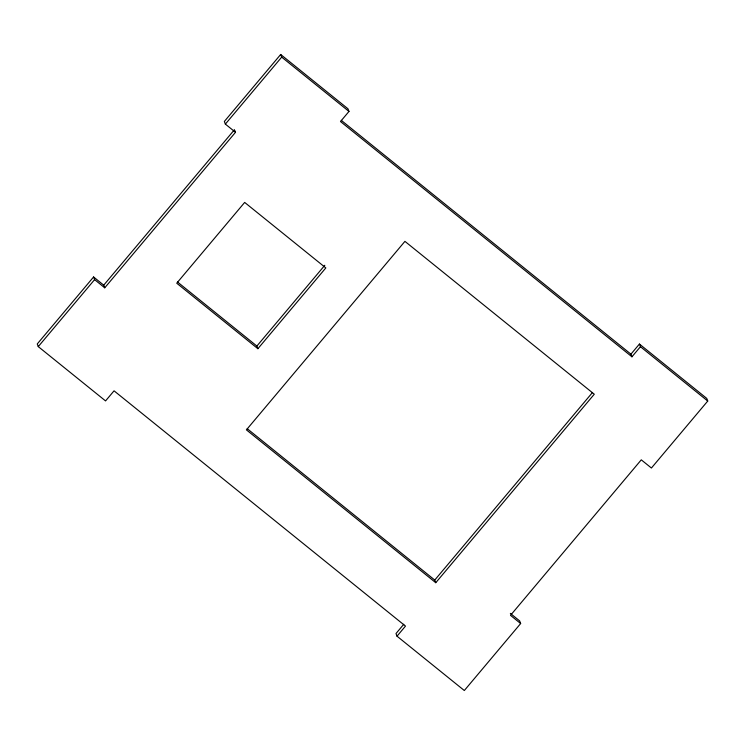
<?xml version="1.0" encoding="UTF-8"?>
<svg xmlns="http://www.w3.org/2000/svg" width="745" height="745" viewBox="0 0 745 745"><rect width="100%" height="100%" fill="white"/><g stroke="black" fill="none" stroke-linecap="round" stroke-linejoin="round"><path stroke-width="1.12" d="M234.833 130.533L235.513 132.293L104.738 287.812L103.723 285.167L93.581 276.972L37.25 343.957L38.265 346.611L105.557 400.922L114.05 390.827L405.494 626.089L397.01 636.193L464.321 690.522L520.653 623.537L519.638 620.892L510.334 613.386M631.946 356.799L630.931 354.154L639.424 344.05L640.439 346.704L631.946 356.799L340.493 121.537L348.986 111.443L347.971 108.789L280.679 54.478L224.347 121.463L225.363 124.108L235.513 132.293M38.265 346.611L94.596 279.626L93.581 276.972M225.363 124.108L281.694 57.123L280.679 54.478M103.723 285.167L234.498 129.649M257.891 348.707L176.733 283.202L244.667 202.417L325.826 267.921L257.891 348.707L256.876 346.062L324.811 265.276M435.769 582.711L246.409 429.865L404.926 241.361L594.286 394.207L435.769 582.711L434.754 580.066L592.517 392.457M403.771 624.282L395.995 633.539L397.01 636.193M639.424 344.05L706.735 398.389L707.75 401.043L651.419 468.028L641.277 459.833L510.502 615.351L520.653 623.537M281.694 57.123L348.986 111.443M640.439 346.704L707.75 401.043M341.285 120.355L630.931 354.154M177.524 282.01L256.876 346.062M94.596 279.626L104.738 287.812M247.2 428.673L434.754 580.066"/></g></svg>
